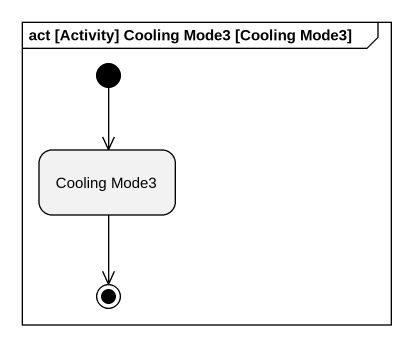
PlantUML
@startuml
mainframe act [Activity] Cooling Mode3 [Cooling Mode3]
hide empty description
state "Cooling Mode3" as Cooling_Mode3
[*] --> Cooling_Mode3
Cooling_Mode3 --> [*]
@enduml
